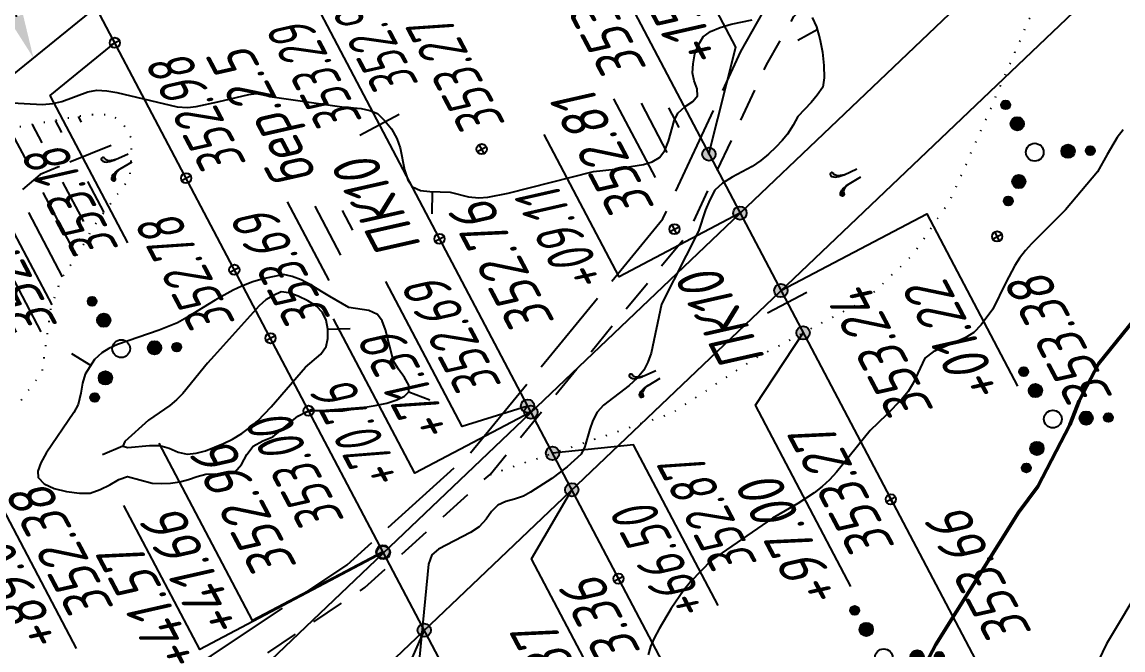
# Model space of a CAD drawing. Extents: x 1519150 to 1520806, y 2185741 to 2187019.
# Drawn here: x 1519385.9 to 1519484.9, y 2186709.4 to 2186765.9 of the extents above; entities that cross this region are included whole.
import ezdxf
from ezdxf.enums import TextEntityAlignment as Align

# ---------------------------------------------------------------- set-up
doc = ezdxf.new("R2010")
doc.units = 0
for name, pattern in [('ИИDash_30_20', [5, 3, -2]), ('ИИDash_40_10', [5, 4, -1]), ('ИИDash_80_20', [10, 8, -2]), ('ИИDot', [1, 0, -1])]:
    doc.linetypes.add(name, pattern=pattern)
for name, color, linetype, lineweight in [('ИИ_БОЛОТО_025', 3, 'Continuous', 25), ('ИИ_ГИДРОГРАФИЯ_025', 3, 'Continuous', 25), ('ИИ_ГРАНИЦА_025', 7, 'Continuous', 25), ('ИИ_ДОРОГА_025', 7, 'Continuous', 25), ('ИИ_КОНТУР_025', 7, 'ИИDot', 25), ('ИИ_ОТМЕТКА_025', 7, 'Continuous', 25), ('ИИ_ПИКЕТАЖ_025', 7, 'Continuous', 25), ('ИИ_РАЗМЕР_025', 7, 'Continuous', 25), ('ИИ_РЕЛЬЕФ_025', 34, 'Continuous', 25), ('ИИ_РЕЛЬЕФ_050', 34, 'Continuous', 50), ('ИИ_ТЕКСТ_025', 7, 'Continuous', 25), ('ИИ_ТРАССА_АД_025', 1, 'Continuous', 25), ('ИИ_ТРАССА_ЛЭП_025', 7, 'Continuous', 25), ('ИИ_ТРАССА_ТРУБ_025', 7, 'Continuous', 25), ('ИИ_УГОДЬЯ_025', 7, 'Continuous', 25)]:
    doc.layers.add(name, color=color, linetype=linetype, lineweight=lineweight)
doc.styles.add('VNIPISIMPLEXCUR', font='simplex.shx', dxfattribs={"width": 0.8, "oblique": 15})
doc.linetypes.add('ИИ05485', pattern='A,19.47,-0.53,[37,3dservice.shx,S=1.5,R=0,X=0,Y=0],-0.53,19.47', length=40)
doc.dimstyles.new('ИИ-2000-м-dm$2', dxfattribs={"dimscale": 2, "dimtxt": 2.5, "dimasz": 2.5, "dimexe": 1.25, "dimexo": 0, "dimgap": 1, "dimtad": 2, "dimtoh": 1, "dimzin": 1, "dimdsep": 46, "dimtxsty": 'VNIPISIMPLEXCUR', "dimcen": 2.5, "dimaunit": 1, "dimazin": 0, "dimtfac": 1, "dimtmove": 1, "dimatfit": 2, "dimfxl": 1, "dimarcsym": 0})

# ---------------------------------------------------------------- blocks, each defined once
blk = doc.blocks.new('ИИ05403')
at = {"linetype": 'Continuous', "lineweight": 25}
for points in [[(-0.372, 1.104), (-0.431, 1.161), (-0.48, 1.184), (-0.522, 1.188), (-0.557, 1.174), (-0.584, 1.138), (-0.586, 1.087), (-0.571, 1.061), (-0.533, 1.036), (-0.476, 1.021), (-0.421, 1.002), (-0.364, 0.955), (-0.323, 0.896), (-0.283, 0.809), (-0.251, 0.709), (-0.232, 0.626), (-0.236, 0.688), (-0.255, 0.786), (-0.277, 0.879), (-0.302, 0.97), (-0.328, 1.042)], [(0.421, 1.002), (0.476, 1.021), (0.533, 1.036), (0.571, 1.061), (0.586, 1.087), (0.584, 1.138), (0.557, 1.174), (0.522, 1.188), (0.48, 1.184), (0.431, 1.161), (0.372, 1.104), (0.328, 1.042), (0.302, 0.97), (0.277, 0.879), (0.255, 0.786), (0.236, 0.688), (0.232, 0.626), (0.251, 0.709), (0.283, 0.809), (0.323, 0.896), (0.364, 0.955)]]:
    blk.add_hatch(color=0, dxfattribs=at).paths.add_polyline_path(points)
at = {"color": 0, "linetype": 'Continuous', "lineweight": 25}
for points in [[(-0.232, 0.626), (-0.251, 0.709), (-0.283, 0.809), (-0.323, 0.896), (-0.364, 0.955), (-0.421, 1.002), (-0.476, 1.021), (-0.533, 1.036), (-0.571, 1.061), (-0.586, 1.087), (-0.584, 1.138), (-0.557, 1.174), (-0.522, 1.188), (-0.48, 1.184), (-0.431, 1.161), (-0.372, 1.104), (-0.328, 1.042), (-0.302, 0.97), (-0.277, 0.879), (-0.255, 0.786), (-0.236, 0.688), (-0.232, 0.626), (-0.2, 0)], [(0.232, 0.626), (0.251, 0.709), (0.283, 0.809), (0.323, 0.896), (0.364, 0.955), (0.421, 1.002), (0.476, 1.021), (0.533, 1.036), (0.571, 1.061), (0.586, 1.087), (0.584, 1.138), (0.557, 1.174), (0.522, 1.188), (0.48, 1.184), (0.431, 1.161), (0.372, 1.104), (0.328, 1.042), (0.302, 0.97), (0.277, 0.879), (0.255, 0.786), (0.236, 0.688), (0.232, 0.626), (0.2, 0)]]:
    blk.add_lwpolyline(points, dxfattribs=at)
blk = doc.blocks.new('ИИ053952')
at = {"linetype": 'Continuous', "lineweight": 25}
h = blk.add_hatch(color=0, dxfattribs=at)
edge = h.paths.add_edge_path()
edge.add_arc((-1.309, 2.13), 0.2, 0, 360)
h = blk.add_hatch(color=0, dxfattribs=at)
edge = h.paths.add_edge_path()
edge.add_arc((-0.785, 1.278), 0.3, 0, 360)
h = blk.add_hatch(color=0, dxfattribs=at)
edge = h.paths.add_edge_path()
edge.add_arc((1.499, 0.041), 0.3, 0, 360)
h = blk.add_hatch(color=0, dxfattribs=at)
edge = h.paths.add_edge_path()
edge.add_arc((2.499, 0.068), 0.2, 0, 360)
h = blk.add_hatch(color=0, dxfattribs=at)
edge = h.paths.add_edge_path()
edge.add_arc((-0.714, -1.319), 0.3, 0, 360)
h = blk.add_hatch(color=0, dxfattribs=at)
edge = h.paths.add_edge_path()
edge.add_arc((-1.19, -2.198), 0.2, 0, 360)
at = {"color": 0, "linetype": 'Continuous', "lineweight": 25}
for centre, radius in [((-1.309, 2.13), 0.2), ((-0.785, 1.278), 0.3), ((0, 0), 0.4), ((1.499, 0.041), 0.3), ((2.499, 0.068), 0.2), ((-0.714, -1.319), 0.3), ((-1.19, -2.198), 0.2)]:
    blk.add_circle(centre, radius, dxfattribs=at)
blk = doc.blocks.new('ИИ05468')
at = {"color": 0, "linetype": 'Continuous', "lineweight": 25, "flags": 128}
for points in [[(-2, 1), (2, 1)], [(-1.25, 0), (1.25, 0)], [(-0.5, -1), (0.5, -1)]]:
    blk.add_lwpolyline(points, dxfattribs=at)
blk = doc.blocks.new('ИИ053296')
at = {"color": 0, "linetype": 'Continuous', "lineweight": 25}
blk.add_lwpolyline([(0, 0), (1, 0)], dxfattribs=at)
blk = doc.blocks.new('PICKET')
at = {"color": 0, "linetype": 'Continuous', "lineweight": 25}
for p, q in [((-0.23, 0), (0.23, 0)), ((0, 0.23), (0, -0.23))]:
    blk.add_line(p, q, dxfattribs=at)
blk.add_circle((0, 0), 0.23, dxfattribs=at)
at = {"color": 0, "linetype": 'Continuous', "style": 'VNIPISIMPLEXCUR', "oblique": 15, "width": 0.8}
blk.add_attdef('OTMETKA', (1.25, 0.3), '', height=2, dxfattribs=at)
at = {"color": 8, "linetype": 'Continuous', "style": 'VNIPISIMPLEXCUR', "oblique": 15, "width": 0.8, "flags": 1}
blk.add_attdef('NOMER', (1.25, -2.7), '', height=2, dxfattribs=at)
blk = doc.blocks.new('ИИ15002')
at = {"linetype": 'Continuous', "lineweight": 25}
h = blk.add_hatch(color=0, dxfattribs=at)
edge = h.paths.add_edge_path()
edge.add_arc((0, 0), 0.3, 0, 360)
at = {"color": 0, "linetype": 'Continuous', "lineweight": 25}
blk.add_circle((0, 0), 0.3, dxfattribs=at)
at = {"color": 0, "linetype": 'Continuous', "style": 'VNIPISIMPLEXCUR', "oblique": 15, "width": 0.8}
blk.add_attdef('STATIONING', (1, 1.3), '', height=2, rotation=90, dxfattribs=at)
at = {"color": 7, "linetype": 'Continuous', "style": 'VNIPISIMPLEXCUR', "oblique": 15, "width": 0.8}
blk.add_attdef('HEIGHT', text='', height=2, dxfattribs=at).set_placement((0, -1.3), align=Align.TOP_CENTER)
blk = doc.blocks.new('*D65')
at = {"layer": 'Defpoints', "color": 0, "transparency": 16777216}
for p in [(1519482.409, 2186840.189), (1519365.937, 2186752.536), (1519273.871, 2186671.021), (1519643.409, 2186205.468), (1519806.553, 2185895.816)]:
    blk.add_point(p, dxfattribs=at)
at = {"layer": 'ИИ_РАЗМЕР_025', "color": 0, "lineweight": -2, "transparency": 16777216}
for p, q in [((1519364.263, 2186762.999), (1519357.118, 2186776.562)), ((1519363.331, 2186753.39), (1519364.263, 2186762.999)), ((1519360.922, 2186741.638), (1519354.165, 2186754.463))]:
    blk.add_line(p, q, dxfattribs=at)
blk.add_arc((1519360.922, 2186741.638), 11.997, 58.24287, 98.5895, dxfattribs=at)
at = {"layer": 'ИИ_РАЗМЕР_025', "color": 0, "transparency": 16777216}
for points in [[(1519359.339, 2186752.867), (1519358.923, 2186754.133), (1519355.33, 2186752.251)], [(1519367.677, 2186752.339), (1519366.796, 2186751.338), (1519370.239, 2186749.196)]]:
    blk.add_solid(points, dxfattribs=at)
at = {"layer": 'ИИ_РАЗМЕР_025', "color": 0, "transparency": 16777216, "insert": (1519357.466, 2186768.647), "char_height": 4, "attachment_point": 5, "rotation": 117.7798, "style": 'VNIPISIMPLEXCUR'}
blk.add_mtext("78°44'", dxfattribs=at)
blk = doc.blocks.new('*D66')
at = {"layer": 'Defpoints', "color": 0, "transparency": 16777216}
for p in [(1519297.92, 2186946.834), (1519482.409, 2186840.189), (1519385.295, 2186766.597), (1519273.871, 2186671.021), (1519823.89, 2185948.39)]:
    blk.add_point(p, dxfattribs=at)
at = {"layer": 'ИИ_РАЗМЕР_025', "color": 0, "lineweight": -2, "transparency": 16777216}
blk.add_arc((1519392.515, 2186767.266), 7.251, 149.80383, 187.02534, dxfattribs=at)
at = {"layer": 'ИИ_РАЗМЕР_025', "color": 0, "transparency": 16777216}
for points in [[(1519385.787, 2186771.394), (1519386.709, 2186770.431), (1519389.135, 2186773.681)], [(1519385.932, 2186766.64), (1519384.705, 2186766.118), (1519386.884, 2186762.698)]]:
    blk.add_solid(points, dxfattribs=at)
at = {"layer": 'ИИ_РАЗМЕР_025', "color": 0, "transparency": 16777216, "insert": (1519377.317, 2186774.536), "char_height": 4, "attachment_point": 5, "rotation": 117.7798, "style": 'VNIPISIMPLEXCUR'}
blk.add_mtext("101°16'", dxfattribs=at)
blk = doc.blocks.new('ИИ15001')
at = {"color": 0, "linetype": 'Continuous', "lineweight": 25}
blk.add_lwpolyline([(0, 1), (0, -1)], dxfattribs=at)
at = {"color": 0, "linetype": 'Continuous', "lineweight": 25, "style": 'VNIPISIMPLEXCUR', "oblique": 15, "width": 0.8}
blk.add_attdef('STATIONING', text='', height=2, dxfattribs=at).set_placement((0, 2), align=Align.CENTER)
at = {"color": 7, "linetype": 'Continuous', "lineweight": 25, "style": 'VNIPISIMPLEXCUR', "oblique": 15, "width": 0.8}
blk.add_attdef('HEIGHT', text='', height=2, dxfattribs=at).set_placement((0, -2), align=Align.TOP_CENTER)
blk = doc.blocks.new('*D67')
at = {"layer": 'Defpoints', "color": 0, "transparency": 16777216}
for p in [(1519335.639, 2186966.703), (1520064.45, 2186007.56), (1519860.194, 2185951.717), (1519823.89, 2185948.39), (1519888.366, 2185917.443)]:
    blk.add_point(p, dxfattribs=at)
at = {"layer": 'ИИ_РАЗМЕР_025', "color": 0, "lineweight": -2, "transparency": 16777216}
for p, q in [((1519862.615, 2185950.153), (1519866.306, 2185943.155)), ((1519866.306, 2185943.155), (1519874.982, 2185926.685))]:
    blk.add_line(p, q, dxfattribs=at)
blk.add_arc((1519866.538, 2185958.88), 9.568, 217.9509, 273.64696, dxfattribs=at)
at = {"layer": 'ИИ_РАЗМЕР_025', "color": 0, "transparency": 16777216}
for points in [[(1519858.393, 2185952.705), (1519859.593, 2185953.287), (1519857.247, 2185956.595)], [(1519866.966, 2185949.974), (1519867.327, 2185948.69), (1519870.997, 2185950.415)]]:
    blk.add_solid(points, dxfattribs=at)
at = {"layer": 'ИИ_РАЗМЕР_025', "color": 0, "transparency": 16777216, "insert": (1519867.234, 2185931.993), "char_height": 4, "attachment_point": 5, "rotation": 117.7798, "style": 'VNIPISIMPLEXCUR'}
blk.add_mtext("103°58'", dxfattribs=at)
blk = doc.blocks.new('*D68')
at = {"layer": 'Defpoints', "color": 0, "transparency": 16777216}
for p in [(1519313.519, 2186955.051), (1520064.45, 2186007.56), (1519855.578, 2185949.86), (1519823.89, 2185948.39), (1519857.396, 2185922.593)]:
    blk.add_point(p, dxfattribs=at)
at = {"layer": 'ИИ_РАЗМЕР_025', "color": 0, "lineweight": -2, "transparency": 16777216}
for p, q in [((1519854.606, 2185946.846), (1519859.085, 2185938.334)), ((1519859.085, 2185938.334), (1519865.276, 2185926.582))]:
    blk.add_line(p, q, dxfattribs=at)
blk.add_arc((1519841.522, 2185952.727), 14.345, 313.80799, 357.78992, dxfattribs=at)
at = {"layer": 'ИИ_РАЗМЕР_025', "color": 0, "transparency": 16777216}
for points in [[(1519855.193, 2185952.106), (1519856.52, 2185952.241), (1519855.452, 2185956.153)], [(1519851.842, 2185941.834), (1519851.063, 2185942.915), (1519848.208, 2185940.035)]]:
    blk.add_solid(points, dxfattribs=at)
at = {"layer": 'ИИ_РАЗМЕР_025', "color": 0, "transparency": 16777216, "insert": (1519858.77, 2185929.531), "char_height": 4, "attachment_point": 5, "rotation": 117.7798, "style": 'VNIPISIMPLEXCUR'}
blk.add_mtext("76°2'", dxfattribs=at)

msp = doc.modelspace()

# ---------------------------------------------------------------- hatches: boundary and pattern name
at = {"layer": 'ИИ_БОЛОТО_025'}
h = msp.add_hatch(dxfattribs=at)
h.set_pattern_fill('ИИ_БОЛОТО', color=256, scale=2, style=0, pattern_type=2)
h.set_pattern_definition([(117.7798, (1533330.692, 2181764.337), (-30.08134, -15.84654), [10, -3, 4, -5, 4, -8]), (117.7798, (1533328.457, 2181764.29), (-30.08134, -15.84654), [8, -3, 5, -4, 5, -9]), (117.7798, (1533326.22, 2181764.243), (-30.08134, -15.84654), [8, -3, 4, -6, 4, -9]), (117.7798, (1533324.452, 2181763.31), (-30.08134, -15.84654), [8, -3, 4, -5, 4, -10]), (117.7798, (1533323.15, 2181761.493), (-30.08134, -15.84654), [8, -3, 3, -7, 4, -9]), (117.7798, (1533321.845, 2181759.677), (-30.08134, -15.84654), [8, -3, 3, -8, 4, -8]), (117.7798, (1533320.075, 2181758.744), (-30.08134, -15.84654), [8, -4, 3, -10, 4, -5]), (117.7798, (1533318.306, 2181757.812), (-30.08134, -15.84654), [8, -5, 3, -10, 4, -4]), (117.7798, (1533317.003, 2181755.995), (-30.08134, -15.84654), [9, -5, 4, -5, 8, -3]), (117.7798, (1533315.7, 2181754.18), (-30.08134, -15.84654), [7, -5, 4, -5, 10, -3]), (117.7798, (1533313.93, 2181753.246), (-30.08134, -15.84654), [7, -4, 5, -5, 9, -4]), (117.7798, (1533312.626, 2181751.43), (-30.08134, -15.84654), [7, -4, 6, -5, 9, -3]), (117.7798, (1533310.857, 2181750.497), (-30.08134, -15.84654), [5, -6, 6, -6, 7, -4]), (117.7798, (1533309.087, 2181749.565), (-30.08134, -15.84654), [4, -6, 7, -6, 5, -6]), (117.7798, (1533307.318, 2181748.633), (-30.08134, -15.84654), [3, -7, 8, -6, 4, -6]), (117.7798, (1533305.55, 2181747.7), (-30.08134, -15.84654), [3, -6, 8, -6, 4, -7]), (117.7798, (1533303.78, 2181746.77), (-30.08134, -15.84654), [4, -6, 10, -5, 4, -5])])
h.paths.add_polyline_path([(1519284.567, 2186672.008), (1519289.666, 2186672.728), (1519291.94, 2186674.475), (1519294.388, 2186677.533), (1519297.012, 2186681.29), (1519304.007, 2186690.901), (1519309.691, 2186696.58), (1519317.298, 2186700.424), (1519331.32, 2186705.192), (1519338.578, 2186707.638), (1519346.535, 2186710.609), (1519352.744, 2186713.23), (1519356.241, 2186714.89), (1519359.827, 2186716.987), (1519365.773, 2186723.802), (1519369.121, 2186726.712), (1519373.581, 2186728.11), (1519376.204, 2186728.197), (1519380.489, 2186728.634), (1519383.636, 2186729.944), (1519385.473, 2186731.517), (1519387.659, 2186734.4), (1519388.446, 2186740.079), (1519389.32, 2186742.7), (1519391.244, 2186745.671), (1519392.468, 2186747.768), (1519395.542, 2186751.912), (1519395.717, 2186753.747), (1519395.717, 2186755.407), (1519395.017, 2186756.63), (1519393.968, 2186757.591), (1519391.869, 2186757.591), (1519389.333, 2186757.154), (1519384.961, 2186756.368), (1519381.201, 2186755.843), (1519378.316, 2186755.756), (1519375.168, 2186755.756), (1519373.244, 2186756.28), (1519372.282, 2186757.591), (1519371.583, 2186760.474), (1519371.67, 2186762.484), (1519372.457, 2186764.58), (1519376.567, 2186770.651), (1519377.266, 2186773.01), (1519377.791, 2186775.368), (1519377.966, 2186776.854), (1519377.004, 2186778.252), (1519375.605, 2186779.737), (1519373.594, 2186780.174), (1519370.319, 2186780.911), (1519363.336, 2186776.946), (1519359.29, 2186774.33), (1519355.322, 2186773.537), (1519352.227, 2186773.617), (1519349.688, 2186775.837), (1519340.047, 2186796.057), (1519333.752, 2186797.121), (1519331.441, 2186797.606), (1519329.549, 2186797.546), (1519328.527, 2186797.334), (1519327.001, 2186778.454), (1519326.5, 2186767.009), (1519325.818, 2186762.841), (1519326.469, 2186758.409), (1519328.007, 2186755.69), (1519330.313, 2186751.397), (1519335.036, 2186743.559), (1519335.96, 2186737.971), (1519334.948, 2186732.071), (1519330.13, 2186723.353), (1519322.323, 2186715.593), (1519311.301, 2186712.114), (1519306.358, 2186709.756), (1519302.65, 2186707.062), (1519301.527, 2186704.143), (1519298.718, 2186697.633), (1519294.561, 2186692.581), (1519290.516, 2186689.326), (1519284.337, 2186687.417), (1519279.955, 2186686.744), (1519277.391, 2186685.627)])
h.paths.add_polyline_path([(1519371.137, 2186737.715), (1519369.571, 2186735.271), (1519365.853, 2186732.412), (1519362.721, 2186732.631), (1519357.045, 2186732.631), (1519351.663, 2186733.706), (1519348.532, 2186735.075), (1519348.238, 2186737.03), (1519350, 2186739.084), (1519352.74, 2186742.212), (1519356.067, 2186744.852), (1519358.22, 2186747.394), (1519362.525, 2186750.132), (1519365.167, 2186750.23), (1519368.299, 2186750.23), (1519371.528, 2186749.35), (1519372.507, 2186748.176), (1519373.094, 2186746.221), (1519372.996, 2186743.777), (1519372.604, 2186740.941)], flags=16)

# ---------------------------------------------------------------- linework, layer by layer
at = {"layer": 'ИИ_ГИДРОГРАФИЯ_025', "linetype": 'ИИDash_40_10', "elevation": 353.56, "flags": 128}
msp.add_lwpolyline([(1519393.87, 2186754.818), (1519387.476, 2186752.22), (1519374.813, 2186741.279), (1519366.161, 2186732.564), (1519365.853, 2186732.412), (1519359.007, 2186730.746), (1519349.963, 2186724.029), (1519341.426, 2186720.714), (1519324.314, 2186712.015), (1519304.287, 2186704.29), (1519293.415, 2186689.016), (1519284.064, 2186681.188), (1519279.378, 2186682.396)], dxfattribs=at)
at = {"layer": 'ИИ_ГРАНИЦА_025', "linetype": 'ИИ05485', "flags": 128}
for points in [[(1519311.93, 2186616.812), (1519502.043, 2186797.874)], [(1519505.626, 2186790.801), (1519315.608, 2186609.83)]]:
    msp.add_lwpolyline(points, dxfattribs=at)
at = {"layer": 'ИИ_ДОРОГА_025', "linetype": 'ИИDash_80_20', "flags": 128}
msp.add_lwpolyline([(1519309.824, 2186624.069), (1519322.122, 2186639.578), (1519334.88, 2186653.706), (1519339.399, 2186660.405), (1519341.743, 2186666.846), (1519343.273, 2186671.431), (1519345.374, 2186675.468), (1519348.837, 2186678.771), (1519355.289, 2186684.91), (1519367.386, 2186691.03), (1519385.521, 2186698.218), (1519402.874, 2186708.9), (1519415.099, 2186717.092), (1519426.08, 2186727.026), (1519443.52, 2186748.214), (1519450.536, 2186763.278), (1519453.188, 2186767.955), (1519457.835, 2186773.061), (1519463.358, 2186778.12), (1519473.735, 2186785.182), (1519489.014, 2186798.842)], dxfattribs=at)
at = {"layer": 'ИИ_ДОРОГА_025', "linetype": 'ИИDash_30_20', "flags": 128}
msp.add_lwpolyline([(1519311.148, 2186621.555), (1519324.108, 2186637.897), (1519336.933, 2186652.099), (1519341.733, 2186659.216), (1519344.198, 2186665.989), (1519345.674, 2186670.413), (1519347.481, 2186673.885), (1519350.63, 2186676.889), (1519356.804, 2186682.763), (1519368.454, 2186688.657), (1519386.69, 2186695.885), (1519404.279, 2186706.712), (1519416.703, 2186715.038), (1519427.966, 2186725.226), (1519445.737, 2186746.817), (1519452.849, 2186762.086), (1519455.307, 2186766.419), (1519459.678, 2186771.224), (1519464.976, 2186776.076), (1519475.34, 2186783.129), (1519490.263, 2186796.471)], dxfattribs=at)
at = {"layer": 'ИИ_КОНТУР_025', "flags": 128}
for points in [[(1519427.966, 2186725.226), (1519444.37, 2186730.751), (1519451.903, 2186735.721), (1519461.852, 2186740.976), (1519465.973, 2186744.952), (1519469.384, 2186749.922), (1519473.08, 2186758.3), (1519480.333, 2186775.115), (1519485.023, 2186780.795), (1519494.215, 2186788.971)], [(1519284.567, 2186672.008), (1519289.666, 2186672.728), (1519291.94, 2186674.475), (1519294.388, 2186677.533), (1519297.012, 2186681.29), (1519304.007, 2186690.901), (1519309.691, 2186696.58), (1519317.298, 2186700.424), (1519331.32, 2186705.192), (1519338.578, 2186707.638), (1519346.535, 2186710.609), (1519352.744, 2186713.23), (1519356.241, 2186714.89), (1519359.827, 2186716.987), (1519365.773, 2186723.802), (1519369.121, 2186726.712), (1519373.581, 2186728.11), (1519376.204, 2186728.197), (1519380.489, 2186728.634), (1519383.636, 2186729.944), (1519385.473, 2186731.517), (1519387.659, 2186734.4), (1519388.446, 2186740.079), (1519389.32, 2186742.7), (1519391.244, 2186745.671), (1519392.468, 2186747.768), (1519395.542, 2186751.912), (1519395.717, 2186753.747), (1519395.717, 2186755.407), (1519395.017, 2186756.63), (1519393.968, 2186757.591), (1519391.869, 2186757.591), (1519389.333, 2186757.154), (1519384.961, 2186756.368), (1519381.201, 2186755.843), (1519378.316, 2186755.756), (1519375.168, 2186755.756), (1519373.244, 2186756.28), (1519372.282, 2186757.591), (1519371.583, 2186760.474), (1519371.67, 2186762.484), (1519372.457, 2186764.58), (1519376.567, 2186770.651), (1519377.266, 2186773.01), (1519377.791, 2186775.368), (1519377.966, 2186776.854), (1519377.004, 2186778.252), (1519375.605, 2186779.737), (1519373.594, 2186780.174), (1519370.319, 2186780.911)]]:
    msp.add_lwpolyline(points, dxfattribs=at)
at = {"layer": 'ИИ_ОТМЕТКА_025'}
msp.add_lwpolyline([(1519395.377, 2186746.05), (1519388.396, 2186759.302), (1519394.203, 2186764.061)], dxfattribs=at)
at = {"layer": 'ИИ_ПИКЕТАЖ_025', "color": 7, "elevation": 352.92}
msp.add_lwpolyline([(1519447.666, 2186754.038), (1519450.079, 2186763.679), (1519442.369, 2186778.315)], dxfattribs=at)
at = {"layer": 'ИИ_ПИКЕТАЖ_025', "color": 7}
for points in [[(1519450.455, 2186748.743), (1519439.572, 2186743.009), (1519432.831, 2186755.806)], [(1519454.134, 2186741.76), (1519467.259, 2186748.674), (1519475.427, 2186733.171)], [(1519460.438, 2186715.143), (1519451.845, 2186731.456), (1519456.137, 2186737.958)]]:
    msp.add_lwpolyline(points, dxfattribs=at)
at = {"layer": 'ИИ_ПИКЕТАЖ_025', "color": 1}
for points in [[(1519431.345, 2186731.378), (1519425.452, 2186729.538), (1519418.584, 2186742.576)], [(1519431.638, 2186730.822), (1519421.196, 2186725.321), (1519413.869, 2186739.231)], [(1519448.496, 2186713.422), (1519440.872, 2186727.894), (1519433.588, 2186727.12)], [(1519440.18, 2186701.511), (1519431.69, 2186717.629), (1519435.317, 2186723.839)]]:
    msp.add_lwpolyline(points, dxfattribs=at)
at = {"layer": 'ИИ_ПИКЕТАЖ_025', "color": 4}
for points, elevation in [([(1519418.326, 2186718.268), (1519406.592, 2186712.086), (1519398.198, 2186728.021)], 352.96), ([(1519368.773, 2186726.792), (1519382.21, 2186725.713), (1519390.727, 2186709.545)], 352.38)]:
    msp.add_lwpolyline(points, dxfattribs=dict(at, elevation=elevation))
for points in [[(1519418.37, 2186718.185), (1519401.847, 2186709.481), (1519395.03, 2186722.422)], [(1519422.048, 2186711.202), (1519418.172, 2186702.423), (1519426.373, 2186686.855)]]:
    msp.add_lwpolyline(points, dxfattribs=at)
at = {"layer": 'ИИ_РЕЛЬЕФ_025'}
for points, elevation in [([(1519383.831, 2186758.719), (1519387.692, 2186758.52), (1519388.615, 2186758.588), (1519389.429, 2186758.778), (1519391.764, 2186759.653), (1519392.601, 2186759.783), (1519393.48, 2186759.749), (1519394.401, 2186759.599), (1519399.819, 2186758.286), (1519400.746, 2186758.229), (1519401.525, 2186758.313), (1519403.459, 2186758.74), (1519406.278, 2186759.418), (1519406.924, 2186759.492), (1519407.612, 2186759.393), (1519408.145, 2186759.22), (1519414.633, 2186758.31), (1519416.364, 2186758.142), (1519417.154, 2186757.98), (1519417.825, 2186757.697), (1519418.49, 2186757.044), (1519419.09, 2186756.325), (1519419.578, 2186755.438), (1519419.876, 2186754.613), (1519420.281, 2186752.625), (1519420.558, 2186751.737), (1519420.998, 2186751.102), (1519421.7, 2186750.767), (1519422.557, 2186750.667), (1519423.477, 2186750.662), (1519424.365, 2186750.61), (1519426.037, 2186750.201), (1519426.954, 2186750.106), (1519427.775, 2186750.165), (1519429.599, 2186750.528), (1519437.266, 2186752.467), (1519439.212, 2186752.68), (1519440.049, 2186752.844), (1519441.778, 2186753.103), (1519442.559, 2186753.334), (1519443.208, 2186753.724), (1519443.685, 2186754.371), (1519444.01, 2186755.218), (1519444.523, 2186757.022), (1519444.869, 2186757.731), (1519445.51, 2186758.315), (1519446.202, 2186758.764), (1519446.639, 2186759.287), (1519446.605, 2186759.921), (1519446.34, 2186760.621), (1519446.195, 2186761.37), (1519446.251, 2186762.17), (1519446.397, 2186763.051), (1519446.731, 2186763.869), (1519447.154, 2186764.603), (1519447.793, 2186765.06), (1519448.664, 2186765.439), (1519449.654, 2186765.743), (1519451.551, 2186766.133)], 353), ([(1519456.955, 2186766.335), (1519457.336, 2186765.482), (1519457.646, 2186764.4), (1519457.873, 2186763.201), (1519458, 2186762.001), (1519458.015, 2186760.913), (1519457.902, 2186760.053), (1519457.396, 2186759.359), (1519456.852, 2186758.693), (1519456.27, 2186758.053), (1519455.648, 2186757.44), (1519455.227, 2186756.646), (1519454.716, 2186755.834), (1519454.236, 2186755.256), (1519453.67, 2186754.655), (1519453.034, 2186754.051), (1519452.344, 2186753.463), (1519451.564, 2186752.94), (1519449.74, 2186751.961), (1519448.889, 2186751.422), (1519448.206, 2186750.795), (1519447.741, 2186749.924), (1519447.337, 2186749.017), (1519446.711, 2186747.099), (1519443.401, 2186740.533), (1519442.457, 2186736.137), (1519442.17, 2186735.33), (1519441.791, 2186734.588), (1519441.195, 2186733.872), (1519440.488, 2186733.219), (1519438.176, 2186731.466), (1519437.603, 2186730.817), (1519437.214, 2186730.075), (1519436.955, 2186729.28), (1519436.507, 2186727.721), (1519436.155, 2186727.052), (1519434.903, 2186725.903), (1519433.539, 2186724.865), (1519431.608, 2186723.622), (1519430.965, 2186723.276), (1519430.17, 2186723.002), (1519429.375, 2186722.794), (1519428.655, 2186722.465), (1519428.093, 2186721.897), (1519427.609, 2186721.204), (1519426.992, 2186720.52), (1519426.212, 2186720.004), (1519423.323, 2186718.497), (1519422.722, 2186717.978), (1519422.425, 2186717.161), (1519421.511, 2186707.593)], 353), ([(1519484.919, 2186756.227), (1519484.406, 2186755.537), (1519483.502, 2186754.013), (1519482.626, 2186752.457), (1519479.754, 2186749.03), (1519476.686, 2186745.965), (1519476.135, 2186745.365), (1519475.603, 2186744.68), (1519475.181, 2186744.015), (1519474.379, 2186742.497), (1519473.204, 2186740.102), (1519472.166, 2186738.668), (1519471.497, 2186737.989), (1519470.727, 2186737.514), (1519467.837, 2186736.238), (1519467.099, 2186735.694), (1519466.047, 2186733.441), (1519465.596, 2186732.691), (1519465.023, 2186731.981), (1519463.623, 2186730.578), (1519462.167, 2186729.179), (1519459.134, 2186725.428), (1519458.502, 2186724.748), (1519457.847, 2186724.131), (1519457.136, 2186723.567), (1519455.648, 2186722.617), (1519453.377, 2186721.3), (1519447.905, 2186717.5), (1519445.989, 2186715.548), (1519445.365, 2186714.787), (1519444.259, 2186713.166), (1519443.181, 2186711.342), (1519442.739, 2186710.488), (1519442.41, 2186709.745), (1519442.183, 2186708.981)], 353.5), ([(1519486.805, 2186715.579), (1519483.439, 2186709.972), (1519482.698, 2186708.478), (1519482.316, 2186707.504), (1519481.772, 2186705.664), (1519481.277, 2186703.848), (1519479.758, 2186699.717), (1519479.164, 2186695.726), (1519479.437, 2186690.377), (1519481.002, 2186684.099), (1519481.493, 2186682.725), (1519481.651, 2186681.948), (1519481.668, 2186681.194), (1519481.49, 2186679.469), (1519481.183, 2186676.818), (1519481.069, 2186675.054), (1519480.812, 2186673.32), (1519480.643, 2186672.461), (1519480.328, 2186671.605), (1519479.931, 2186670.766), (1519478.071, 2186667.469), (1519476.324, 2186662.991)], 354.5)]:
    msp.add_lwpolyline(points, dxfattribs=dict(at, elevation=elevation))
for points, elevation in [([(1519399.848, 2186738.85), (1519398.194, 2186738.206), (1519394.434, 2186736.902), (1519393.659, 2186736.545), (1519393.03, 2186736.161), (1519392.366, 2186735.564), (1519391.53, 2186734.233), (1519391.29, 2186733.421), (1519391.162, 2186732.535), (1519390.895, 2186731.526), (1519390.528, 2186730.799), (1519388.039, 2186727.137), (1519387.558, 2186726.271), (1519387.29, 2186725.521), (1519387.317, 2186724.935), (1519387.834, 2186724.374), (1519388.745, 2186723.956), (1519389.866, 2186723.678), (1519391.013, 2186723.536), (1519392.001, 2186723.526), (1519392.879, 2186723.852), (1519393.747, 2186724.291), (1519394.563, 2186724.774), (1519395.339, 2186725.033), (1519397.556, 2186724.43), (1519398.376, 2186724.395), (1519399.217, 2186724.445), (1519400.045, 2186724.558), (1519400.835, 2186724.761), (1519401.612, 2186725.026), (1519402.407, 2186725.237), (1519403.293, 2186725.268), (1519404.197, 2186725.243), (1519404.991, 2186725.438), (1519405.601, 2186726.109), (1519406.089, 2186727.021), (1519406.639, 2186727.772), (1519407.51, 2186728.253), (1519408.43, 2186728.609), (1519410.682, 2186730.473), (1519411.477, 2186730.879), (1519412.242, 2186730.982), (1519413.013, 2186730.972), (1519413.831, 2186730.904), (1519414.716, 2186730.944), (1519417.627, 2186731.412), (1519418.668, 2186731.644), (1519419.585, 2186731.923), (1519420.283, 2186732.257), (1519420.665, 2186732.649), (1519420.647, 2186733.25), (1519420.262, 2186733.953), (1519419.73, 2186734.695), (1519419.271, 2186735.418), (1519418.564, 2186738.217), (1519418.26, 2186739.027), (1519417.837, 2186739.623), (1519417.052, 2186739.97), (1519415.25, 2186740.247), (1519413.544, 2186741.235), (1519411.825, 2186742.28), (1519410.985, 2186742.718), (1519410.172, 2186743.042), (1519409.395, 2186743.21), (1519407.543, 2186742.808), (1519406.611, 2186742.545), (1519405.636, 2186742.16), (1519404.863, 2186741.803), (1519403.227, 2186740.895), (1519400.684, 2186739.342)], 353), ([(1519402.552, 2186735.245), (1519400.332, 2186732.509), (1519399.761, 2186731.927), (1519399.143, 2186731.409), (1519397.25, 2186730.11), (1519395.11, 2186728.187), (1519394.924, 2186727.771), (1519395.37, 2186727.64), (1519397.328, 2186727.832), (1519398.253, 2186727.834), (1519399.108, 2186727.58), (1519399.913, 2186727.238), (1519400.722, 2186727.052), (1519401.539, 2186727.122), (1519402.359, 2186727.344), (1519403.995, 2186728), (1519404.808, 2186728.409), (1519405.637, 2186728.909), (1519406.48, 2186729.524), (1519407.07, 2186730.037), (1519408.281, 2186731.29), (1519411.368, 2186734.86), (1519412.754, 2186736.043), (1519413.217, 2186736.736), (1519413.369, 2186737.459), (1519413.373, 2186738.286), (1519413.216, 2186739.103), (1519412.894, 2186739.801), (1519412.35, 2186740.348), (1519411.574, 2186740.853), (1519410.698, 2186741.269), (1519409.853, 2186741.552), (1519409.17, 2186741.657), (1519408.471, 2186741.335), (1519407.779, 2186740.922), (1519407.199, 2186740.388), (1519403.134, 2186735.887)], 353.5)]:
    msp.add_lwpolyline(points, close=True, dxfattribs=dict(at, elevation=elevation))
at = {"layer": 'ИИ_РЕЛЬЕФ_050', "elevation": 354}
msp.add_lwpolyline([(1519488.036, 2186741.76), (1519482.701, 2186735.18), (1519480.98, 2186731.844), (1519480.139, 2186729.682), (1519477.264, 2186724.136), (1519475.516, 2186721.785), (1519468.066, 2186709.921), (1519466.308, 2186706.546), (1519463.892, 2186700.418), (1519463.616, 2186699.457), (1519463.238, 2186697.621), (1519463.028, 2186695.881), (1519462.84, 2186692.112), (1519462.707, 2186684.269), (1519462.618, 2186683.492), (1519462.274, 2186682.565), (1519461.921, 2186682.077), (1519460.839, 2186680.882), (1519452.224, 2186672.859), (1519448.375, 2186668.29), (1519447.069, 2186666.347)], dxfattribs=at)
at = {"layer": 'ИИ_ТРАССА_АД_025'}
msp.add_lwpolyline([(1519857.396, 2185922.593), (1519313.519, 2186955.051)], dxfattribs=at)
at = {"layer": 'ИИ_ТРАССА_АД_025', "flags": 128}
msp.add_lwpolyline([(1519273.871, 2186671.021), (1519482.409, 2186840.189)], dxfattribs=at)
at = {"layer": 'ИИ_ТРАССА_ЛЭП_025'}
msp.add_lwpolyline([(1519335.639, 2186966.703), (1519888.366, 2185917.443), (1519904.961, 2185849.926)], dxfattribs=at)
at = {"layer": 'ИИ_ТРАССА_ТРУБ_025', "color": 4}
msp.add_lwpolyline([(1520767.29, 2186180.317), (1520640.49, 2186149.16), (1520353.58, 2186078.63), (1520064.45, 2186007.56), (1519823.89, 2185948.39), (1519297.92, 2186946.834)], dxfattribs=at)

# ---------------------------------------------------------------- block references
at = {"layer": 'ИИ_БОЛОТО_025', "xscale": 2, "yscale": 2, "zscale": 2, "rotation": 117.7797222222222}
for p in [(1519442.752, 2186756.4), (1519413.383, 2186747.15)]:
    msp.add_blockref('ИИ05468', p, dxfattribs=at)
at = {"layer": 'ИИ_ОТМЕТКА_025'}
ref = msp.add_blockref('PICKET', (1519440.714, 2186767.234, 353.2), dxfattribs=dict(at, xscale=2, yscale=2, zscale=2, rotation=117.7792673703056))
ref.add_attrib('OTMETKA', '353.20', (1519442.151, 2186761.744, 353.2), dxfattribs={"layer": '0', "color": 0, "linetype": 'Continuous', "height": 4, "rotation": 117.77927, "style": 'VNIPISIMPLEXCUR', "oblique": 15, "width": 0.8})
ref = msp.add_blockref('PICKET', (1519412.418, 2186767.308, 353.29), dxfattribs=dict(at, xscale=2, yscale=2, zscale=2, rotation=117.7797961859119))
ref.add_attrib('OTMETKA', '353.29', (1519416.541, 2186757.055, 353.29), dxfattribs={"layer": '0', "color": 0, "linetype": 'Continuous', "height": 4, "rotation": 117.7798, "style": 'VNIPISIMPLEXCUR', "oblique": 15, "width": 0.65})
ref = msp.add_blockref('PICKET', (1519427.215, 2186754.494, 353.27), dxfattribs=dict(at, xscale=2, yscale=2, zscale=2, rotation=117.7797222222222))
ref.add_attrib('OTMETKA', '353.27', (1519429.42, 2186756.749, 353.27), dxfattribs={"layer": '0', "color": 0, "linetype": 'Continuous', "height": 4, "rotation": 117.77972, "style": 'VNIPISIMPLEXCUR', "oblique": 15, "width": 0.7})
ref = msp.add_blockref('PICKET', (1519394.203, 2186764.061, 353.18), dxfattribs=dict(at, xscale=2, yscale=2, zscale=2, rotation=117.7797222222222))
ref.add_attrib('OTMETKA', '353.18', (1519394.65, 2186745.534, 353.18), dxfattribs={"layer": '0', "color": 0, "linetype": 'Continuous', "height": 4, "rotation": 117.77972, "style": 'VNIPISIMPLEXCUR', "oblique": 15, "width": 0.7})
ref = msp.add_blockref('PICKET', (1519400.622, 2186751.877, 352.98), dxfattribs=dict(at, xscale=2, yscale=2, zscale=2, rotation=117.7797222222222))
ref.add_attrib('OTMETKA', '352.98', (1519406.128, 2186753.183, 352.98), dxfattribs={"layer": '0', "color": 0, "linetype": 'Continuous', "height": 4, "rotation": 117.77972, "style": 'VNIPISIMPLEXCUR', "oblique": 15, "width": 0.7})
at = {"layer": 'ИИ_ОТМЕТКА_025', "xscale": 2, "yscale": 2, "zscale": 2, "rotation": 117.7797222222222}
msp.add_blockref('PICKET', (1519444.562, 2186747.285, 352.81), dxfattribs=at).add_auto_attribs({'OTMETKA': '352.81'})
at = {"layer": 'ИИ_ОТМЕТКА_025'}
ref = msp.add_blockref('PICKET', (1519423.422, 2186746.419, 352.76), dxfattribs=dict(at, xscale=2, yscale=2, zscale=2, rotation=117.7797961859119))
ref.add_attrib('OTMETKA', '352.76', (1519433.872, 2186738.929, 352.76), dxfattribs={"layer": '0', "color": 0, "linetype": 'Continuous', "height": 4, "rotation": 117.7798, "style": 'VNIPISIMPLEXCUR', "oblique": 15, "width": 0.8})
ref = msp.add_blockref('PICKET', (1519404.96, 2186743.64, 352.78), dxfattribs=dict(at, xscale=2, yscale=2, zscale=2, rotation=117.7797222222222))
ref.add_attrib('OTMETKA', '352.78', (1519405.128, 2186738.873, 352.78), dxfattribs={"layer": '0', "color": 0, "linetype": 'Continuous', "height": 4, "rotation": 117.77972, "style": 'VNIPISIMPLEXCUR', "oblique": 15, "width": 0.7})
ref = msp.add_blockref('PICKET', (1519408.209, 2186737.474, 353.69), dxfattribs=dict(at, xscale=2, yscale=2, zscale=2, rotation=117.7797222222222))
ref.add_attrib('OTMETKA', '353.69', (1519413.718, 2186739.266, 353.69), dxfattribs={"layer": '0', "color": 0, "linetype": 'Continuous', "height": 4, "rotation": 117.77972, "style": 'VNIPISIMPLEXCUR', "oblique": 15, "width": 0.7})
ref = msp.add_blockref('PICKET', (1519473.599, 2186746.639, 353.38), dxfattribs=dict(at, xscale=2, yscale=2, zscale=2, rotation=117.7797222222222))
ref.add_attrib('OTMETKA', '353.38', (1519484.094, 2186732.146, 353.38), dxfattribs={"layer": '0', "color": 0, "linetype": 'Continuous', "height": 4, "rotation": 117.77972, "style": 'VNIPISIMPLEXCUR', "oblique": 15, "width": 0.8})
ref = msp.add_blockref('PICKET', (1519411.645, 2186730.951, 353), dxfattribs=dict(at, xscale=2, yscale=2, zscale=2, rotation=117.7797222222222))
ref.add_attrib('OTMETKA', '353.00', (1519414.94, 2186721.109, 353), dxfattribs={"layer": '0', "color": 0, "linetype": 'Continuous', "height": 4, "rotation": 117.77972, "style": 'VNIPISIMPLEXCUR', "oblique": 15, "width": 0.7})
ref = msp.add_blockref('PICKET', (1519464.024, 2186722.984, 353.66), dxfattribs=dict(at, xscale=2, yscale=2, zscale=2, rotation=117.7792673703056))
ref.add_attrib('OTMETKA', '353.66', (1519476.803, 2186710.972, 353.66), dxfattribs={"layer": '0', "color": 0, "linetype": 'Continuous', "height": 4, "rotation": 117.77927, "style": 'VNIPISIMPLEXCUR', "oblique": 15, "width": 0.8})
ref = msp.add_blockref('PICKET', (1519439.527, 2186715.847, 353.36), dxfattribs=dict(at, xscale=2, yscale=2, zscale=2, rotation=117.7797961859119))
ref.add_attrib('OTMETKA', '353.36', (1519443.842, 2186705.014, 353.36), dxfattribs={"layer": '0', "color": 0, "linetype": 'Continuous', "height": 4, "rotation": 117.7798, "style": 'VNIPISIMPLEXCUR', "oblique": 15, "width": 0.8})
at = {"layer": 'ИИ_ПИКЕТАЖ_025', "color": 7}
ref = msp.add_blockref('ИИ15002', (1519447.666, 2186754.038, 352.92), dxfattribs=dict(at, xscale=2, yscale=2, zscale=2, rotation=117.7792673722094))
ref.add_attrib('STATIONING', '+15.10', (1519448.969, 2186762.732, 352.92), dxfattribs={"layer": '0', "color": 0, "linetype": 'Continuous', "height": 4, "rotation": 117.77917, "style": 'VNIPISIMPLEXCUR', "oblique": 15, "width": 0.8})
ref.add_attrib('HEIGHT', '352.92', dxfattribs={"layer": '0', "color": 7, "linetype": 'Continuous', "height": 4, "rotation": 117.77927, "style": 'VNIPISIMPLEXCUR', "oblique": 15, "width": 0.7}).set_placement((1519447.192, 2186771.051, 352.92), align=Align.TOP_CENTER)
at = {"layer": 'ИИ_ПИКЕТАЖ_025', "color": 1}
ref = msp.add_blockref('ИИ15001', (1519418.011, 2186756.691, 352.94), dxfattribs=dict(at, xscale=2, yscale=2, zscale=2, rotation=117.7791666666666))
ref.add_attrib('STATIONING', 'ПК10', dxfattribs={"layer": '0', "color": 0, "linetype": 'Continuous', "lineweight": 25, "height": 4, "rotation": 117.77917, "style": 'VNIPISIMPLEXCUR', "oblique": 15, "width": 0.8}).set_placement((1519419.689, 2186749.958, 352.94), align=Align.CENTER)
ref.add_attrib('HEIGHT', '352.94', dxfattribs={"layer": '0', "color": 7, "linetype": 'Continuous', "lineweight": 25, "height": 4, "rotation": 117.77917, "style": 'VNIPISIMPLEXCUR', "oblique": 15, "width": 0.65}).set_placement((1519415.618, 2186763.152, 352.94), align=Align.TOP_CENTER)
at = {"layer": 'ИИ_ПИКЕТАЖ_025', "color": 7}
ref = msp.add_blockref('ИИ15002', (1519450.455, 2186748.743), dxfattribs=dict(at, xscale=1.999999999999998, yscale=1.999999999999998, zscale=1.999999999999998, rotation=117.7792673735391))
ref.add_attrib('STATIONING', '+09.11', (1519438.616, 2186742.558), dxfattribs={"layer": '0', "color": 0, "linetype": 'Continuous', "height": 4, "rotation": 117.77917, "style": 'VNIPISIMPLEXCUR', "oblique": 15, "width": 0.7})
at = {"layer": 'ИИ_ПИКЕТАЖ_025', "color": 4}
ref = msp.add_blockref('ИИ15002', (1519358.02, 2186747.159, 352.95), dxfattribs=dict(at, xscale=1.999999999999999, yscale=1.999999999999999, zscale=1.999999999999999, rotation=117.7797222222222))
ref.add_attrib('STATIONING', '+12.00', (1519385.154, 2186733.412, 352.95), dxfattribs={"layer": '0', "color": 0, "linetype": 'Continuous', "height": 4, "rotation": 117.77985, "style": 'VNIPISIMPLEXCUR', "oblique": 15, "width": 0.8})
ref.add_attrib('HEIGHT', '352.95', dxfattribs={"layer": '0', "color": 7, "linetype": 'Continuous', "height": 4, "rotation": 117.77972, "style": 'VNIPISIMPLEXCUR', "oblique": 15, "width": 0.8}).set_placement((1519382.62, 2186742.448, 352.95), align=Align.TOP_CENTER)
at = {"layer": 'ИИ_ПИКЕТАЖ_025', "color": 7}
ref = msp.add_blockref('ИИ15001', (1519454.703, 2186740.679, 353.24), dxfattribs=dict(at, xscale=1.999999999999999, yscale=1.999999999999999, zscale=1.999999999999999, rotation=117.7792680010816))
ref.add_attrib('STATIONING', 'ПК10', dxfattribs={"layer": '0', "color": 0, "linetype": 'Continuous', "lineweight": 25, "height": 4, "rotation": 117.77927, "style": 'VNIPISIMPLEXCUR', "oblique": 15, "width": 0.8}).set_placement((1519450.637, 2186739.815, 353.24), align=Align.CENTER)
ref.add_attrib('HEIGHT', '353.24', dxfattribs={"layer": '0', "color": 7, "linetype": 'Continuous', "lineweight": 25, "height": 4, "rotation": 117.77927, "style": 'VNIPISIMPLEXCUR', "oblique": 15, "width": 0.8}).set_placement((1519461.446, 2186734.821, 353.24), align=Align.TOP_CENTER)
at = {"layer": 'ИИ_ПИКЕТАЖ_025', "color": 1}
ref = msp.add_blockref('ИИ15002', (1519431.345, 2186731.378, 352.69), dxfattribs=dict(at, xscale=1.999999999999999, yscale=1.999999999999999, zscale=1.999999999999999, rotation=117.7793140603056))
ref.add_attrib('STATIONING', '+71.39', (1519424.787, 2186729.069, 352.69), dxfattribs={"layer": '0', "color": 0, "linetype": 'Continuous', "height": 4, "rotation": 117.77917, "style": 'VNIPISIMPLEXCUR', "oblique": 15, "width": 0.7})
ref.add_attrib('HEIGHT', '352.69', dxfattribs={"layer": '0', "color": 7, "linetype": 'Continuous', "height": 4, "rotation": 117.77931, "style": 'VNIPISIMPLEXCUR', "oblique": 15, "width": 0.7}).set_placement((1519422.921, 2186736.357, 352.69), align=Align.TOP_CENTER)
at = {"layer": 'ИИ_ПИКЕТАЖ_025', "color": 7}
ref = msp.add_blockref('ИИ15002', (1519454.134, 2186741.76), dxfattribs=dict(at, xscale=2, yscale=2, zscale=2, rotation=117.7792673798896))
ref.add_attrib('STATIONING', '+01.22', (1519474.37, 2186732.614), dxfattribs={"layer": '0', "color": 0, "linetype": 'Continuous', "height": 4, "rotation": 117.77917, "style": 'VNIPISIMPLEXCUR', "oblique": 15, "width": 0.8})
ref = msp.add_blockref('ИИ15002', (1519456.137, 2186737.958, 353.27), dxfattribs=dict(at, xscale=1.999999999999999, yscale=1.999999999999999, zscale=1.999999999999999, rotation=117.7792673706902))
ref.add_attrib('STATIONING', '+97.00', (1519459.734, 2186714.179, 353.27), dxfattribs={"layer": '0', "color": 0, "linetype": 'Continuous', "height": 4, "rotation": 117.77917, "style": 'VNIPISIMPLEXCUR', "oblique": 15, "width": 0.8})
ref.add_attrib('HEIGHT', '353.27', dxfattribs={"layer": '0', "color": 7, "linetype": 'Continuous', "height": 4, "rotation": 117.77927, "style": 'VNIPISIMPLEXCUR', "oblique": 15, "width": 0.8}).set_placement((1519457.986, 2186722.455, 353.27), align=Align.TOP_CENTER)
at = {"layer": 'ИИ_ПИКЕТАЖ_025', "color": 1}
ref = msp.add_blockref('ИИ15002', (1519431.638, 2186730.822), dxfattribs=dict(at, xscale=2, yscale=2, zscale=2, rotation=117.7793137903056))
ref.add_attrib('STATIONING', '+70.76', (1519420.316, 2186724.779), dxfattribs={"layer": '0', "color": 0, "linetype": 'Continuous', "height": 4, "rotation": 117.77917, "style": 'VNIPISIMPLEXCUR', "oblique": 15, "width": 0.65})
at = {"layer": 'ИИ_ПИКЕТАЖ_025', "color": 4}
ref = msp.add_blockref('ИИ15002', (1519368.773, 2186726.792, 352.38), dxfattribs=dict(at, xscale=1.999999999999999, yscale=1.999999999999999, zscale=1.999999999999999, rotation=117.7797222222222))
ref.add_attrib('STATIONING', '+89.00', (1519389.616, 2186710.167, 352.38), dxfattribs={"layer": '0', "color": 0, "linetype": 'Continuous', "height": 4, "rotation": 117.77985, "style": 'VNIPISIMPLEXCUR', "oblique": 15, "width": 0.8})
ref.add_attrib('HEIGHT', '352.38', dxfattribs={"layer": '0', "color": 7, "linetype": 'Continuous', "height": 4, "rotation": 117.77972, "style": 'VNIPISIMPLEXCUR', "oblique": 15, "width": 0.8}).set_placement((1519387.674, 2186717.031, 352.38), align=Align.TOP_CENTER)
ref = msp.add_blockref('ИИ15002', (1519418.326, 2186718.268, 352.96), dxfattribs=dict(at, xscale=1.999999999999999, yscale=1.999999999999999, zscale=1.999999999999999, rotation=117.7797222222222))
ref.add_attrib('STATIONING', '+41.66', (1519405.878, 2186711.48, 352.96), dxfattribs={"layer": '0', "color": 0, "linetype": 'Continuous', "height": 4, "rotation": 117.77985, "style": 'VNIPISIMPLEXCUR', "oblique": 15, "width": 0.8})
ref.add_attrib('HEIGHT', '352.96', dxfattribs={"layer": '0', "color": 7, "linetype": 'Continuous', "height": 4, "rotation": 117.77972, "style": 'VNIPISIMPLEXCUR', "oblique": 15, "width": 0.8}).set_placement((1519404.139, 2186720.798, 352.96), align=Align.TOP_CENTER)
at = {"layer": 'ИИ_ПИКЕТАЖ_025', "color": 1}
ref = msp.add_blockref('ИИ15002', (1519433.588, 2186727.12, 352.87), dxfattribs=dict(at, xscale=2, yscale=2, zscale=2, rotation=117.7793137903056))
ref.add_attrib('STATIONING', '+66.50', (1519447.793, 2186712.996, 352.87), dxfattribs={"layer": '0', "color": 0, "linetype": 'Continuous', "height": 4, "rotation": 117.77917, "style": 'VNIPISIMPLEXCUR', "oblique": 15, "width": 0.7})
ref.add_attrib('HEIGHT', '352.87', dxfattribs={"layer": '0', "color": 7, "linetype": 'Continuous', "height": 4, "rotation": 117.77931, "style": 'VNIPISIMPLEXCUR', "oblique": 15, "width": 0.7}).set_placement((1519445.938, 2186720.329, 352.87), align=Align.TOP_CENTER)
ref = msp.add_blockref('ИИ15002', (1519435.317, 2186723.839), dxfattribs=dict(at, xscale=2, yscale=2, zscale=2, rotation=117.7793137903056))
ref.add_attrib('STATIONING', '+62.87', (1519439.555, 2186700.819), dxfattribs={"layer": '0', "color": 0, "linetype": 'Continuous', "height": 4, "rotation": 117.77917, "style": 'VNIPISIMPLEXCUR', "oblique": 15, "width": 0.8})
at = {"layer": 'ИИ_ПИКЕТАЖ_025', "color": 4}
ref = msp.add_blockref('ИИ15002', (1519418.37, 2186718.185), dxfattribs=dict(at, xscale=1.999999999999999, yscale=1.999999999999999, zscale=1.999999999999999, rotation=117.7797222222222))
ref.add_attrib('STATIONING', '+41.57', (1519402.029, 2186708.369), dxfattribs={"layer": '0', "color": 0, "linetype": 'Continuous', "height": 4, "rotation": 117.77985, "style": 'VNIPISIMPLEXCUR', "oblique": 15, "width": 0.8})
ref = msp.add_blockref('ИИ15002', (1519422.048, 2186711.202), dxfattribs=dict(at, xscale=1.999999999999999, yscale=1.999999999999999, zscale=1.999999999999999, rotation=117.7797222222222))
ref.add_attrib('STATIONING', '+33.67', (1519425.681, 2186685.477), dxfattribs={"layer": '0', "color": 0, "linetype": 'Continuous', "height": 4, "rotation": 117.77985, "style": 'VNIPISIMPLEXCUR', "oblique": 15, "width": 0.8})
at = {"layer": 'ИИ_РЕЛЬЕФ_025'}
for p, xscale, yscale, zscale, rotation in [((1519457.409, 2186765.225, 353), 1.999999999999999, 1.999999999999999, 1.999999999999999, 208.3200504887801), ((1519422.763, 2186750.666, 353), 1.999999999999999, 1.999999999999999, 1.999999999999999, 268.8145395759119), ((1519413.373, 2186738.286, 353.5), 1.999999999999999, 1.999999999999999, 1.999999999999999, 2.065760357031595), ((1519392.034, 2186735.036, 353), 2, 2, 2, 148.6739239559118), ((1519420.665, 2186732.649, 353), 2, 2, 2, 339.4412221382271), ((1519394.924, 2186727.771, 353.5), 1.999999999999999, 1.999999999999999, 1.999999999999999, 203.1346638999657)]:
    msp.add_blockref('ИИ053296', p, dxfattribs=dict(at, xscale=xscale, yscale=yscale, zscale=zscale, rotation=rotation))
at = {"layer": 'ИИ_УГОДЬЯ_025', "xscale": 2, "yscale": 2, "zscale": 2}
for p in [(1519476.973, 2186754.213), (1519394.781, 2186736.539), (1519478.603, 2186730.205), (1519463.391, 2186708.725)]:
    msp.add_blockref('ИИ053952', p, dxfattribs=at)
at = {"layer": 'ИИ_УГОДЬЯ_025', "xscale": 2, "yscale": 2, "zscale": 2, "rotation": 117.7797222222222}
for p in [(1519395.578, 2186753.716), (1519461.156, 2186752.362), (1519443.077, 2186734.228)]:
    msp.add_blockref('ИИ05403', p, dxfattribs=at)

# ---------------------------------------------------------------- texts
at = {"layer": 'ИИ_ТЕКСТ_025', "style": 'VNIPISIMPLEXCUR', "oblique": 15, "width": 0.8}
msp.add_text('бер.2.5', height=4, rotation=117.77972, dxfattribs=at).set_placement((1519412.499, 2186752.117))

# ---------------------------------------------------------------- dimensions: what is measured, and where the dimension line sits
at = {"layer": 'ИИ_РАЗМЕР_025'}
for base, line1, line2, override, picture, middle in [((1519860.194, 2185951.717), ((1520064.45, 2186007.56), (1519823.89, 2185948.39)), ((1519335.639, 2186966.703), (1519888.366, 2185917.443)), {"dimtxt": 2, "dimasz": 2, "dimzin": 0}, '*D67', (1519867.234, 2185931.993)), ((1519855.578, 2185949.86), ((1520064.45, 2186007.56), (1519823.89, 2185948.39)), ((1519857.396, 2185922.593), (1519313.519, 2186955.051)), {"dimtxt": 2, "dimasz": 2, "dimzin": 0}, '*D68', (1519858.77, 2185929.531)), ((1519385.295, 2186766.597), ((1519823.89, 2185948.39), (1519297.92, 2186946.834)), ((1519273.871, 2186671.021), (1519482.409, 2186840.189)), {"dimtxt": 2, "dimasz": 2, "dimgap": 0.5, "dimtmove": 2}, '*D66', (1519377.317, 2186774.536)), ((1519365.937, 2186752.536), ((1519806.553, 2185895.816), (1519643.409, 2186205.468)), ((1519273.871, 2186671.021), (1519482.409, 2186840.189)), {"dimtxt": 2, "dimasz": 2, "dimgap": 0.5}, '*D65', (1519357.466, 2186768.647))]:
    dim = msp.add_angular_dim_2l(base=base, line1=line1, line2=line2, dimstyle='ИИ-2000-м-dm$2', override=override, dxfattribs=at)
    dim.commit()
    dim.dimension.update_dxf_attribs({"geometry": picture, "text_midpoint": middle, "dimtype": 162})

doc.saveas('drawing.dxf')
